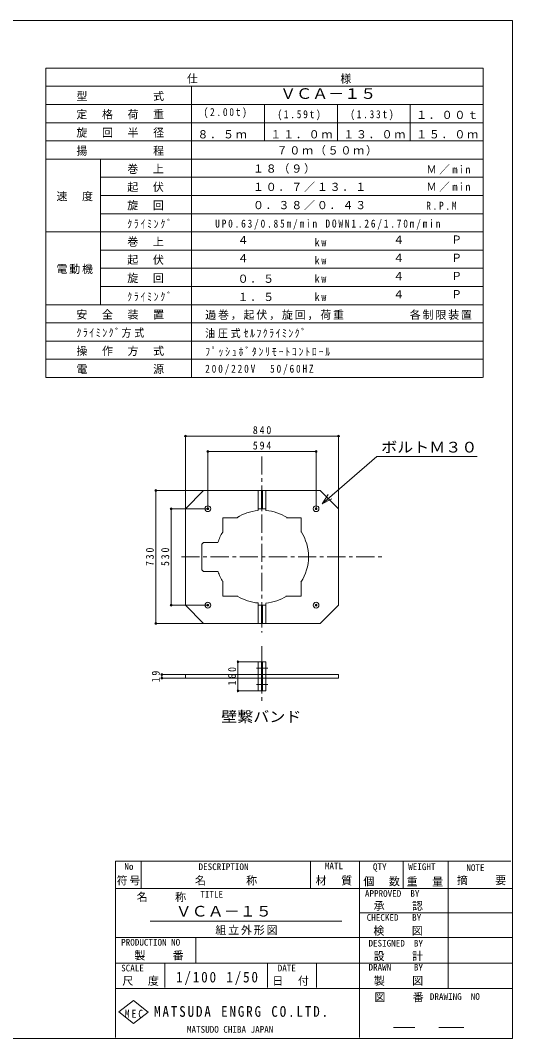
# Model space of a CAD drawing. Units: millimetres on the paper, enlarged 100 times, with parts at other scales. Extents: x -20467 to 19946, y -204354 to 195646.
# Drawn here: x 6436 to 19946, y -14445 to 13528 of the extents above; entities that cross this region are included whole.
import ezdxf
from ezdxf.enums import TextEntityAlignment as Align

# ---------------------------------------------------------------- set-up
doc = ezdxf.new("R2010")
doc.units = ezdxf.units.MM
doc.header["$LTSCALE"] = 100
doc.header["$PDMODE"] = 32
doc.header["$PDSIZE"] = 50
doc.linetypes.add('CHAIN1', pattern=[8, 5, -1, 1, -1])
for name, color, linetype, lineweight in [('0-0', 7, 'Continuous', 9), ('0-2', 7, 'Continuous', 9), ('3-0', 7, 'Continuous', 9), ('3-1', 4, 'Continuous', 9)]:
    doc.layers.add(name, color=color, linetype=linetype, lineweight=lineweight)
doc.styles.add('ＭＳ ゴシック', font='')
doc.styles.get('ＭＳ ゴシック').set_extended_font_data('MS Gothic')

msp = doc.modelspace()

# ---------------------------------------------------------------- linework, layer by layer
at = {"layer": '0-0'}
for p, q in [((9046.9, -9568), (9046.9, -14418)), ((9046.9, -9568), (19900.9, -9568)), ((9746.9, -9568), (9746.9, -10298.2)), ((14396.9, -9568), (14396.9, -10298.2)), ((15746.9, -9568), (15746.9, -14418)), ((16942.6, -9586), (16942.6, -10298.2)), ((18179.9, -9568), (18179.9, -13064.8)), ((9046.9, -10318), (19933.3, -10318)), ((15753.7, -10993), (19942.8, -10993)), ((10001.4, -11213.2), (15260.7, -11213.2)), ((9046.9, -11668), (19942.1, -11668)), ((11246.9, -11687.7), (11246.9, -12360.1)), ((9046.9, -12368), (19942.8, -12368)), ((10396.9, -12360.1), (10396.9, -13043.8)), ((13216.1, -12360.1), (13216.1, -13043.8)), ((14566.1, -12360.1), (14566.1, -13043.8)), ((9046.9, -13068), (19942.8, -13068)), ((9135.5, -13712.6), (9537.4, -13397.8)), ((9537.4, -13393.4), (9942.3, -13715.7)), ((16673.5, -14142.7), (17259.5, -14142.7)), ((17918.8, -14142.7), (18602.5, -14142.7)), ((-20466.8, -14444.6), (19945.9, -14444.6))]:
    msp.add_line(p, q, dxfattribs=at)
for points in [[(-394.4, 13528.4), (19945.9, 13528.4), (19945.9, -14444.6)], [(9135.5, -13712.6), (9537.7, -14032.7), (9942.3, -13715.7)]]:
    msp.add_lwpolyline(points, dxfattribs=at)
at = {"layer": '0-2'}
for p, q in [((7135.1, 12217.6), (7135.1, 3717.6)), ((7135.1, 11717.6), (19135.1, 11717.6)), ((11135.1, 11717.6), (11135.1, 3717.6)), ((7135.1, 11217.6), (19135.1, 11217.6)), ((13135.1, 11217.6), (13135.1, 10217.6)), ((15135.1, 11217.6), (15135.1, 10217.6)), ((17135.1, 11217.6), (17135.1, 10217.6)), ((7135.1, 10717.6), (19135.1, 10717.6)), ((7135.1, 10217.6), (19135.1, 10217.6)), ((7135.1, 9717.6), (19135.1, 9717.6)), ((8635.1, 9717.6), (8635.1, 5717.6)), ((8635.1, 9217.6), (19135.1, 9217.6)), ((8635.1, 8717.6), (19135.1, 8717.6)), ((8635.1, 8217.6), (19135.1, 8217.6)), ((7135.1, 7717.6), (19135.1, 7717.6)), ((8635.1, 7217.6), (19135.1, 7217.6)), ((8635.1, 6717.6), (19135.1, 6717.6)), ((8635.1, 6217.6), (19135.1, 6217.6)), ((7135.1, 5717.6), (19135.1, 5717.6)), ((7135.1, 5217.6), (19135.1, 5217.6)), ((7135.1, 4717.6), (19135.1, 4717.6)), ((7135.1, 4217.6), (19135.1, 4217.6)), ((7135.1, 3717.6), (19115.9, 3717.6))]:
    msp.add_line(p, q, dxfattribs=at)
msp.add_lwpolyline([(7135.1, 12217.6), (19135.1, 12217.6), (19135.1, 3717.6)], dxfattribs=at)
at = {"layer": '3-0', "color": 2, "linetype": 'CHAIN1'}
for p, q in [((13066.1, 1549.5), (13066.1, -3291.5)), ((10855.5, -1211.7), (16397, -1211.7)), ((13066.1, -3661.9), (13066.1, -5205.8)), ((12915.3, -4272), (13231.7, -4272)), ((12915.3, -4712), (13231.7, -4712))]:
    msp.add_line(p, q, dxfattribs=at)
at = {"layer": '3-0'}
for p, q in [((10966.1, 113.3), (11466.1, 613.3)), ((11466.1, 613.3), (14666.1, 613.3)), ((12958.6, 616.6), (12958.6, 113.3)), ((13053.6, 616.6), (13053.6, 113.3)), ((13173.6, 616.6), (13173.6, 113.3)), ((14666.1, 613.3), (15166.1, 113.3)), ((10966.1, 113.3), (10966.1, -2536.7)), ((10966.1, 113.3), (10966.1, -2536.7)), ((12958.6, 113.3), (12958.6, 60.9)), ((12958.6, 113.3), (13053.5, 113.3)), ((13173.6, 113.3), (13173.6, 60.9)), ((15166.1, -2536.7), (15166.1, 113.3)), ((15166.1, 113.3), (15166.1, -2536.7)), ((11991.1, -136.7), (12392, -136.7)), ((11991.1, -136.7), (11991.1, -544.3)), ((13736.2, -136.7), (14141.1, -136.7)), ((14141.1, -136.7), (14141.1, -528.4)), ((11466.1, -811.7), (11416.1, -861.7)), ((11466.1, -811.7), (11859.1, -811.7)), ((11416.1, -1561.7), (11416.1, -861.7)), ((11416.1, -1561.7), (11466.1, -1611.7)), ((11466.1, -1611.7), (11867, -1611.7)), ((11991.1, -1880.6), (11991.1, -2286.7)), ((14141.1, -1896.5), (14141.1, -2286.7)), ((11991.1, -2286.7), (12407.9, -2286.7)), ((12958.6, -2469), (12958.6, -3036.7)), ((13173.6, -2487), (13173.6, -2536.7)), ((13720.3, -2286.7), (14141.1, -2286.7)), ((10966.1, -2536.7), (11466.1, -3036.7)), ((12961.4, -2536.7), (13053.6, -2536.7)), ((13053.6, -2536.7), (13053.6, -3036.7)), ((13073.4, -2536.7), (13173.6, -2536.7)), ((13173.6, -2536.7), (13173.6, -3036.7)), ((15166.1, -2536.7), (14666.1, -3036.7)), ((11466.1, -3036.7), (13053.6, -3036.7)), ((12958.6, -4092), (12958.6, -4892)), ((13078.6, -4092), (13173.6, -4092)), ((13078.6, -4092), (13078.6, -4885.3)), ((13173.6, -4092), (13173.6, -4892)), ((15166.1, -4444.5), (15166.1, -4539.5)), ((12958.6, -4892), (13053.6, -4892)), ((13078.6, -4892), (13173.6, -4892))]:
    msp.add_line(p, q, dxfattribs=at)
for points in [[(13078.6, 616.6), (13078.6, 113.3), (13173.6, 113.3)], [(13078.6, -2536.7), (13078.6, -3036.7), (14666.1, -3036.7)], [(12958.6, -4092), (13053.6, -4092), (13053.6, -4885.3)], [(10966.1, -4444.5), (10966.1, -4539.5), (15166.1, -4539.5)], [(10966.1, -4444.5), (15166.1, -4444.5), (15166.1, -4539.5)]]:
    msp.add_lwpolyline(points, dxfattribs=at)
for centre in [(11581.5, 113.4), (14551.5, 113.4), (11581.5, -2536.6), (14551.5, -2536.6)]:
    msp.add_circle(centre, 80, dxfattribs=at)
for start, end in [(95.25203, 122.68608), (57.42638, 85.22974), (147.93288, 162.04359), (326.76562, 32.82497), (198.75662, 212.6676), (238.55591, 265.01944), (274.70192, 302.00958)]:
    msp.add_arc((13069.6, -1207), 1275, start, end, dxfattribs=at)
at = {"layer": '3-0', "color": 2}
for p in [(11581.5, 113.4), (14551.5, 113.4), (11581.5, -2536.6), (14551.5, -2536.6)]:
    msp.add_point(p, dxfattribs=at)
at = {"layer": '3-1'}
for p, q in [((10966.1, 2110.2), (15166.1, 2110.2)), ((10966.1, 2110.2), (10966.1, 113.3)), ((15166.1, 2110.2), (15166.1, 113.3)), ((11581.5, 1686.7), (14551.5, 1686.7)), ((11581.5, 1686.7), (11581.5, 113.4)), ((14551.5, 1686.7), (14551.5, 113.4)), ((10149.6, -3036.7), (10149.6, 613.3)), ((10149.6, 613.3), (11466.1, 613.3)), ((10573.1, -2536.6), (10573.1, 113.4)), ((10573.1, 113.4), (11581.5, 113.4)), ((10573.1, -2536.6), (11581.5, -2536.6)), ((10149.6, -3036.7), (11466.1, -3036.7)), ((12408.5, -4892), (12408.5, -4092)), ((12408.5, -4092), (12958.6, -4092)), ((10314.3, -4539.5), (10314.3, -4444.5)), ((10314.3, -4444.5), (10966.1, -4444.5)), ((10314.3, -4539.5), (10966.1, -4539.5)), ((12408.5, -4892), (12958.6, -4892))]:
    msp.add_line(p, q, dxfattribs=at)
at = {"layer": '3-1', "color": 7}
for p, q in [((16220.4, 1545.5), (18973.5, 1545.5)), ((14714.5, 251.3), (14984.9, 381.3))]:
    msp.add_line(p, q, dxfattribs=at)
msp.add_lwpolyline([(16220.4, 1545.5), (14714.5, 251.3), (14883.7, 499)], dxfattribs=at)
at = {"layer": '3-1'}
for p in [(10966.1, 2110.2), (15166.1, 2110.2), (11581.5, 1686.7), (14551.5, 1686.7), (10149.6, 613.3), (10573.1, 113.4), (10573.1, -2536.6), (10149.6, -3036.7), (12408.5, -4092), (10314.3, -4444.5), (10314.3, -4539.5), (12408.5, -4892)]:
    msp.add_point(p, dxfattribs=at)

# ---------------------------------------------------------------- texts
at = {"layer": '0-0', "color": 4, "style": 'ＭＳ ゴシック'}
for s, p in [('No', (9289.9, -9862)), ('DESCRIPTION', (11325.9, -9869.5)), ('MATL', (14793.3, -9845)), ('QTY', (16111.9, -9869.5)), ('WEIGHT', (17080.6, -9869.5)), ('NOTE', (18675.8, -9893.9)), ('TITLE', (11374.7, -10626.4)), ('APPROVED  BY', (15892.1, -10602.9)), ('CHECKED   BY', (15940.9, -11262.2)), ('PRODUCTION NO', (9201.5, -11945)), ('DESIGNED  BY', (15989.8, -11970.3)), ('SCALE', (9201.5, -12653.1)), ('DATE', (13498.6, -12653.1)), ('DRAWN     BY', (15989.8, -12629.6)), ('DRAWING  NO', (17674.6, -13434.5)), ('MATSUDO CHIBA JAPAN', (11008.5, -14338))]:
    msp.add_text(s, height=183.3, dxfattribs=at).set_placement(p, align=Align.BOTTOM_LEFT)
at = {"layer": '0-0', "attachment_point": 7, "style": 'ＭＳ ゴシック'}
for s, insert, char_height in [('\\T1.17;符号', (9078.4, -10237.4), 219.9), ('\\T1.17;名\u3000\u3000\u3000称', (11228.5, -10237.9), 219.9), ('\\T1.17;材\u3000質', (14538.6, -10237.9), 219.9), ('\\T1.17;個\u3000数', (15850.1, -10258.7), 219.9), ('\\T1.17;重\u3000量', (17036.8, -10258.7), 219.9), ('\\T1.17;摘\u3000\u3000要', (18416.3, -10228.9), 219.9), ('\\T1.17;名\u3000\u3000称', (9630.1, -10690), 219.9), ('\\T1.17;承\u3000\u3000認', (16131.5, -10932.5), 219.9), ('\\T1.17;組立外形図', (11788.7, -11601), 219.9), ('\\T1.17;検\u3000\u3000図', (16124.6, -11618.4), 219.9), ('\\T1.17;製\u3000\u3000番', (9564.5, -12294.3), 219.9), ('\\T1.17;設\u3000\u3000計', (16132.6, -12313.5), 219.9), ('\\T1.28;\\W0.9;1/100\\~1/50', (10708.2, -12972), 293.3), ('\\T1.17;尺\u3000度', (9234.9, -12993), 219.9), ('\\T1.17;日\u3000付', (13351.9, -12993), 219.9), ('\\T1.17;製\u3000\u3000図', (16136.8, -12991.1), 219.9), ('\\T1.17;図\u3000\u3000番', (16153.6, -13443.3), 219.9), ('\\T1.38;\\W0.9;MEC', (9299.2, -13874.1), 219.9), ('\\T1.28;\\W0.9;MATSUDA\\~ENGRG\\~CO.LTD.', (10105, -13849.6), 293.3)]:
    msp.add_mtext(s, dxfattribs=dict(at, insert=insert, char_height=char_height))
at = {"layer": '0-2', "style": 'ＭＳ ゴシック', "width": 1.1}
for p in [(13564.3, 11282.3), (10696.4, -11178.7)]:
    msp.add_text('ＶＣＡ－１５', height=293.3, dxfattribs=at).set_placement(p, align=Align.BOTTOM_LEFT)
at = {"layer": '0-2', "style": 'ＭＳ ゴシック'}
for s, p in [('４', (12398.3, 7314.7)), ('４', (16668.6, 7323)), ('Ｐ', (18257.9, 7327.2)), ('４', (12398.3, 6814.7)), ('４', (16668.6, 6823)), ('Ｐ', (18257.9, 6827.1)), ('４', (16668.6, 6323)), ('Ｐ', (18257.9, 6327.1)), ('４', (16668.6, 5823)), ('Ｐ', (18257.9, 5827.1))]:
    msp.add_text(s, height=219.9, dxfattribs=at).set_placement(p, align=Align.BOTTOM_LEFT)
at = {"layer": '0-2', "char_height": 219.9, "attachment_point": 7, "style": 'ＭＳ ゴシック'}
for s, insert in [('\\T1.17;仕\u3000\u3000\u3000\u3000\u3000\u3000\u3000\u3000\u3000\u3000\u3000様', (11007, 11790.6)), ('\\T1.17;型\u3000\u3000\u3000\u3000\u3000式', (7974.3, 11309.9)), ('\\T1.17;定\u3000格\u3000荷\u3000重', (7974.3, 10809.9)), ('\\T1.39;\\W0.85;(2.00t)', (11464.3, 10841.2)), ('\\T1.39;\\W0.85;(1.59t)', (13491.4, 10782.3)), ('\\T1.39;\\W0.85;(1.33t)', (15491.4, 10782.3)), ('\\T1.17;１．００ｔ', (17297.1, 10814.7)), ('\\T1.17;旋\u3000回\u3000半\u3000径', (7974.3, 10309.9)), ('\\T1.17;８．５ｍ', (11297.1, 10282.3)), ('\\T1.17;１１．０ｍ', (13297.1, 10282.3)), ('\\T1.17;１３．０ｍ', (15297.1, 10282.3)), ('\\T1.17;１５．０ｍ', (17297.1, 10282.3)), ('\\T1.17;揚\u3000\u3000\u3000\u3000\u3000程', (7974.3, 9809.9)), ('\\T1.17;７０ｍ（５０ｍ）', (13467.1, 9814.7)), ('\\T1.17;巻\u3000上', (9370.5, 9312.3)), ('\\T1.17;１８（９）', (12819.3, 9314.7)), ('\\T1.25;\\W0.95;Ｍ／min', (17577.8, 9295.4)), ('\\T1.17;起\u3000伏', (9370.5, 8812.3)), ('\\T1.17;１０．７／１３．１', (12819.3, 8814.7)), ('\\T1.25;\\W0.95;Ｍ／min', (17577.8, 8820.6)), ('\\T1.17;速\u3000度', (7426.6, 8559.9)), ('\\T1.17;旋\u3000回', (9370.5, 8312.3)), ('\\T1.17;０．３８／０．４３', (12819.3, 8314.7)), ('\\T1.38;\\W0.85;R.P.M', (17575.8, 8322.5)), ('\\T1.39;\\W0.85;ｸﾗｲﾐﾝｸﾞ', (9370.5, 7812.3)), ('\\T1.4;\\W0.85;UP0.63/0.85m/min\\~DOWN1.26/1.70m/min', (11782.9, 7782.3)), ('\\T1.17;巻\u3000上', (9370.5, 7312.3)), ('\\T1.36;\\W0.9;kw', (14513.5, 7323)), ('\\T1.17;起\u3000伏', (9370.5, 6812.3)), ('\\T1.36;\\W0.9;kw', (14513.5, 6823)), ('\\T1.17;電動機', (7426.6, 6559.9)), ('\\T1.17;旋\u3000回', (9370.5, 6312.3)), ('\\T1.17;０．５', (12398.3, 6314.7)), ('\\T1.36;\\W0.9;kw', (14513.5, 6323)), ('\\T1.39;\\W0.85;ｸﾗｲﾐﾝｸﾞ', (9370.5, 5812.3)), ('\\T1.17;１．５', (12398.3, 5814.7)), ('\\T1.36;\\W0.9;kw', (14513.5, 5823)), ('\\T1.17;安\u3000全\u3000装\u3000置', (7974.3, 5309.9)), ('\\T1.17;過巻，起伏，旋回，荷重\u3000\u3000\u3000\u3000\u3000各制限装置', (11509.1, 5295.5)), ('\\T1.31;\\W0.9;ｸﾗｲﾐﾝｸﾞ方式', (7974.3, 4809.9)), ('\\T1.3;\\W0.9;油圧式ｾﾙﾌｸﾗｲﾐﾝｸﾞ', (11509.1, 4795.5)), ('\\T1.17;操\u3000作\u3000方\u3000式', (7974.3, 4309.9)), ('\\T1.4;\\W0.85;ﾌﾟｯｼｭﾎﾞﾀﾝﾘﾓｰﾄｺﾝﾄﾛｰﾙ', (11509.1, 4295.5)), ('\\T1.17;電\u3000\u3000\u3000\u3000\u3000源', (7974.3, 3809.9)), ('\\T1.4;\\W0.85;200/220V\\~\\~50/60HZ', (11509.1, 3795.5))]:
    msp.add_mtext(s, dxfattribs=dict(at, insert=insert))
at = {"layer": '3-1', "color": 7, "style": 'ＭＳ ゴシック', "width": 1.1}
for s, p in [('ボルトＭ３０', (16338.1, 1569)), ('壁繋バンド', (11947.1, -5834.6))]:
    msp.add_text(s, height=293.3, dxfattribs=at).set_placement(p, align=Align.BOTTOM_LEFT)
at = {"layer": '3-1', "color": 7, "char_height": 219.9, "attachment_point": 7, "style": 'ＭＳ ゴシック'}
for s, insert in [('\\T1.38;\\W0.9;840', (12816.1, 2160.2)), ('\\T1.38;\\W0.9;594', (12816.5, 1736.7))]:
    msp.add_mtext(s, dxfattribs=dict(at, insert=insert))
at = {"layer": '3-1', "color": 7, "char_height": 219.9, "attachment_point": 7, "rotation": 90, "style": 'ＭＳ ゴシック'}
for s, insert in [('\\T1.38;\\W0.9;730', (10099.6, -1461.7)), ('\\T1.38;\\W0.9;530', (10523.1, -1461.6)), ('\\T1.36;\\W0.9;19', (10264.3, -4654.5)), ('\\T1.38;\\W0.9;160', (12358.5, -4742))]:
    msp.add_mtext(s, dxfattribs=dict(at, insert=insert))

doc.saveas('drawing.dxf')
